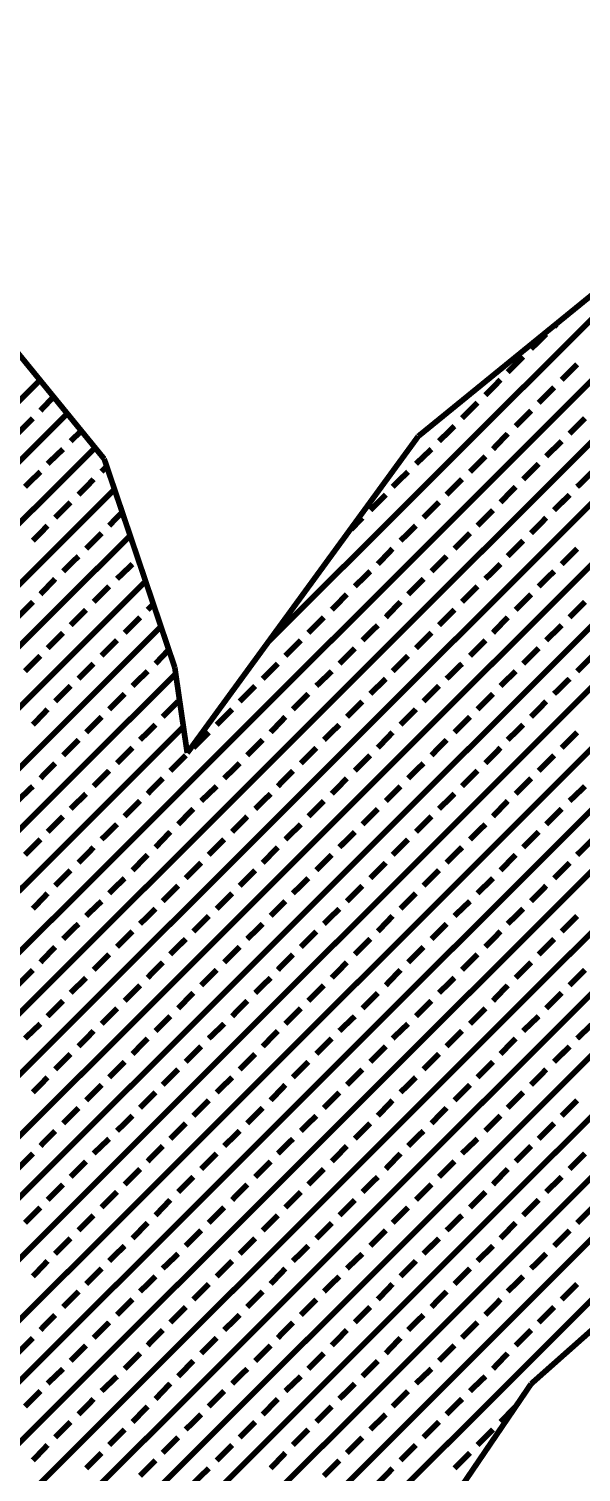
# Model space of a CAD drawing. Extents: x 2 to 176, y -19 to 159.
# Drawn here: x 103.701 to 104.073, y 119.487 to 120.459 of the extents above; entities that cross this region are included whole.
import ezdxf

# ---------------------------------------------------------------- set-up
doc = ezdxf.new("R2010")
doc.units = 0
doc.layers.add('BG_SILKSCREEN_TOP', color=7, linetype='CONTINUOUS')

msp = doc.modelspace()

# ---------------------------------------------------------------- linework, layer by layer
at = {"layer": 'BG_SILKSCREEN_TOP', "const_width": 0.00381}
for points in [[(102.983284, 118.83644), (104.604058, 120.457214)], [(102.983284, 118.795292), (104.645206, 120.45696)], [(102.983284, 118.75389), (104.683814, 120.45442)], [(102.983284, 118.712742), (104.722168, 120.451626)], [(102.983284, 118.877842), (104.557068, 120.451372)], [(102.983284, 118.671086), (104.760522, 120.448324)], [(102.983284, 118.91899), (104.510078, 120.445784)], [(102.983284, 118.629938), (104.79405, 120.440704)], [(102.983284, 118.960392), (104.462834, 120.439942)], [(102.983284, 119.00154), (104.415844, 120.434354)], [(102.983284, 118.589044), (104.827832, 120.433338)], [(102.983284, 119.043196), (104.368854, 120.428512)], [(102.983284, 118.547388), (104.861614, 120.425718)], [(102.983284, 118.50624), (104.894126, 120.417336)], [(102.983284, 119.084344), (104.297988, 120.399048)], [(102.983284, 119.125746), (104.226868, 120.369076)], [(103.862632, 120.046496), (104.155748, 120.339358)], [(104.149906, 120.336818), (103.963216, 120.184672)], [(103.751888, 120.169432), (103.662988, 120.278652)], [(104.054656, 120.258586), (104.05618, 120.26011)], [(104.039162, 120.2436), (104.049322, 120.253506)], [(104.023414, 120.227852), (104.033828, 120.238266)], [(104.059736, 120.222772), (104.07015, 120.233186)], [(102.983284, 119.497348), (103.708708, 120.222518)], [(104.008428, 120.212358), (104.018588, 120.222772)], [(103.708962, 120.201944), (103.717852, 120.211342)], [(104.044242, 120.207278), (104.054656, 120.217692)], [(102.983284, 119.455946), (103.726996, 120.199912)], [(103.99268, 120.196864), (104.003094, 120.207278)], [(104.028748, 120.19153), (104.039162, 120.201944)], [(103.693468, 120.18645), (103.703882, 120.196864)], [(103.977186, 120.18137), (103.9876, 120.19153)], [(104.06507, 120.18645), (104.075484, 120.196864)], [(103.729282, 120.18137), (103.736394, 120.188228)], [(103.963216, 120.184672), (103.807768, 119.971312)], [(104.013508, 120.176036), (104.023414, 120.18645)], [(104.049322, 120.17121), (104.059736, 120.18137)], [(102.983284, 119.414798), (103.745538, 120.176798)], [(103.713788, 120.16613), (103.724202, 120.176036)], [(103.961692, 120.16613), (103.972106, 120.176036)], [(103.998014, 120.160796), (104.008428, 120.17121)], [(103.698548, 120.150636), (103.708962, 120.160796)], [(103.75011, 120.160796), (103.753412, 120.164352)], [(103.799386, 120.02897), (103.751888, 120.169432)], [(103.945944, 120.150636), (103.956358, 120.160796)], [(104.033828, 120.155716), (104.044242, 120.16613)], [(104.07015, 120.150636), (104.080564, 120.160796)], [(103.734616, 120.145302), (103.744776, 120.155716)], [(103.982266, 120.145302), (103.99268, 120.155716)], [(104.018588, 120.140222), (104.028748, 120.150636)], [(102.983284, 119.373142), (103.758492, 120.148604)], [(103.930958, 120.134888), (103.941372, 120.145302)], [(104.054656, 120.134888), (104.06507, 120.145302)], [(103.718868, 120.129808), (103.729282, 120.140222)], [(103.75519, 120.124474), (103.763826, 120.133364)], [(103.966772, 120.129808), (103.977186, 120.140222)], [(104.003094, 120.124474), (104.013508, 120.134888)], [(103.703882, 120.114314), (103.713788, 120.124474)], [(103.918004, 120.121934), (103.925624, 120.129808)], [(103.951278, 120.114314), (103.961692, 120.124474)], [(104.039162, 120.119394), (104.049322, 120.129808)], [(102.983284, 119.331994), (103.769414, 120.11787)], [(103.739696, 120.10898), (103.75011, 120.119394)], [(103.9876, 120.10898), (103.998014, 120.119394)], [(104.023414, 120.1039), (104.033828, 120.114314)], [(103.724202, 120.09374), (103.734616, 120.1039)], [(103.936038, 120.098566), (103.945944, 120.10898)], [(103.972106, 120.09374), (103.982266, 120.1039)], [(104.059736, 120.098566), (104.07015, 120.10898)], [(103.760524, 120.08866), (103.770938, 120.098566)], [(103.920544, 120.08358), (103.930958, 120.09374)], [(104.008428, 120.08866), (104.018588, 120.098566)], [(104.044242, 120.08358), (104.054656, 120.09374)], [(102.983284, 119.290592), (103.779828, 120.087136)], [(103.708962, 120.078246), (103.718868, 120.08866)], [(103.744776, 120.073166), (103.75519, 120.08358)], [(103.956358, 120.078246), (103.966772, 120.08866)], [(103.99268, 120.073166), (104.003094, 120.08358)], [(103.693468, 120.062752), (103.703882, 120.073166)], [(103.90505, 120.067832), (103.91521, 120.078246)], [(103.941372, 120.062752), (103.951278, 120.073166)], [(104.028748, 120.067832), (104.039162, 120.078246)], [(104.06507, 120.062752), (104.075484, 120.073166)], [(103.729282, 120.057418), (103.739696, 120.067832)], [(103.781098, 120.067832), (103.784908, 120.071642)], [(103.977186, 120.057418), (103.9876, 120.067832)], [(102.983284, 119.249444), (103.789988, 120.056402)], [(103.765604, 120.052338), (103.776018, 120.062752)], [(103.889302, 120.052338), (103.899716, 120.062752)], [(103.925624, 120.047258), (103.936038, 120.057418)], [(104.013508, 120.052338), (104.023414, 120.062752)], [(104.049322, 120.047258), (104.059736, 120.057418)], [(103.713788, 120.041924), (103.724202, 120.052338)], [(103.75011, 120.036844), (103.760524, 120.047258)], [(103.873808, 120.036844), (103.884222, 120.047258)], [(103.961692, 120.041924), (103.972106, 120.052338)], [(103.998014, 120.036844), (104.008428, 120.047258)], [(103.698548, 120.02643), (103.708962, 120.036844)], [(103.786432, 120.03151), (103.795322, 120.040908)], [(103.91013, 120.03151), (103.920544, 120.041924)], [(103.945944, 120.02643), (103.956358, 120.036844)], [(104.033828, 120.03151), (104.044242, 120.041924)], [(104.07015, 120.02643), (104.080564, 120.036844)], [(102.983284, 119.208296), (103.800148, 120.024906)], [(103.734616, 120.02135), (103.744776, 120.03151)], [(103.770938, 120.016524), (103.781098, 120.02643)], [(103.807768, 119.971312), (103.799386, 120.02897)], [(103.858568, 120.02135), (103.868728, 120.03151)], [(103.894636, 120.016524), (103.90505, 120.02643)], [(103.982266, 120.02135), (103.99268, 120.03151)], [(104.018588, 120.016524), (104.028748, 120.02643)], [(103.718868, 120.00611), (103.729282, 120.016524)], [(103.843074, 120.00611), (103.853488, 120.016524)], [(103.930958, 120.01119), (103.941372, 120.02135)], [(103.966772, 120.00611), (103.977186, 120.016524)], [(104.054656, 120.01119), (104.06507, 120.02135)], [(103.75519, 120.000776), (103.765604, 120.01119)], [(103.791258, 119.995696), (103.801672, 120.00611)], [(103.878888, 120.000776), (103.889302, 120.01119)], [(103.91521, 119.995696), (103.925624, 120.00611)], [(104.003094, 120.000776), (104.013508, 120.01119)], [(104.039162, 119.995696), (104.049322, 120.00611)], [(103.703882, 119.990362), (103.713788, 120.000776)], [(103.739696, 119.985282), (103.75011, 119.995696)], [(103.82758, 119.990362), (103.837994, 120.000776)], [(103.863902, 119.985282), (103.873808, 119.995696)], [(103.951278, 119.990362), (103.961692, 120.000776)], [(103.9876, 119.985282), (103.998014, 119.995696)], [(102.983284, 119.166894), (103.805228, 119.989092)], [(103.776018, 119.980202), (103.786432, 119.990362)], [(103.811832, 119.974868), (103.822246, 119.985282)], [(103.899716, 119.980202), (103.91013, 119.990362)], [(103.936038, 119.974868), (103.945944, 119.985282)], [(104.023414, 119.980202), (104.033828, 119.990362)], [(104.059736, 119.974868), (104.07015, 119.985282)], [(103.724202, 119.969788), (103.734616, 119.980202)], [(103.848154, 119.969788), (103.858568, 119.980202)], [(103.972106, 119.969788), (103.982266, 119.980202)], [(103.760524, 119.964454), (103.770938, 119.974868)], [(103.796338, 119.959374), (103.806752, 119.969788)], [(103.884222, 119.964454), (103.894636, 119.974868)], [(103.920544, 119.959374), (103.930958, 119.969788)], [(104.008428, 119.964454), (104.018588, 119.974868)], [(104.044242, 119.959374), (104.054656, 119.969788)], [(103.708962, 119.954294), (103.718868, 119.964454)], [(103.744776, 119.94896), (103.75519, 119.959374)], [(103.83266, 119.954294), (103.843074, 119.964454)], [(103.868728, 119.94896), (103.878888, 119.959374)], [(103.956358, 119.954294), (103.966772, 119.964454)], [(103.99268, 119.94896), (104.003094, 119.959374)], [(103.693468, 119.939054), (103.703882, 119.94896)], [(103.781098, 119.94388), (103.791258, 119.954294)], [(103.817166, 119.939054), (103.82758, 119.94896)], [(103.90505, 119.94388), (103.91521, 119.954294)], [(103.941372, 119.939054), (103.951278, 119.94896)], [(104.028748, 119.94388), (104.039162, 119.954294)], [(104.06507, 119.939054), (104.075484, 119.94896)], [(103.729282, 119.93372), (103.739696, 119.94388)], [(103.765604, 119.92864), (103.776018, 119.939054)], [(103.853488, 119.93372), (103.863902, 119.94388)], [(103.889302, 119.92864), (103.899716, 119.939054)], [(103.977186, 119.93372), (103.9876, 119.94388)], [(104.013508, 119.92864), (104.023414, 119.939054)], [(103.713788, 119.918226), (103.724202, 119.92864)], [(103.801672, 119.923306), (103.811832, 119.93372)], [(103.837994, 119.918226), (103.848154, 119.92864)], [(103.925624, 119.923306), (103.936038, 119.93372)], [(103.961692, 119.918226), (103.972106, 119.92864)], [(104.049322, 119.923306), (104.059736, 119.93372)], [(103.75011, 119.913146), (103.760524, 119.923306)], [(103.786432, 119.907812), (103.796338, 119.918226)], [(103.873808, 119.913146), (103.884222, 119.923306)], [(103.91013, 119.907812), (103.920544, 119.918226)], [(103.998014, 119.913146), (104.008428, 119.923306)], [(104.033828, 119.907812), (104.044242, 119.918226)], [(103.698548, 119.902732), (103.708962, 119.913146)], [(103.734616, 119.897398), (103.744776, 119.907812)], [(103.822246, 119.902732), (103.83266, 119.913146)], [(103.858568, 119.897398), (103.868728, 119.907812)], [(103.945944, 119.902732), (103.956358, 119.913146)], [(103.982266, 119.897398), (103.99268, 119.907812)], [(104.07015, 119.902732), (104.080564, 119.913146)], [(103.770938, 119.892318), (103.781098, 119.902732)], [(103.894636, 119.892318), (103.90505, 119.902732)], [(104.018588, 119.892318), (104.028748, 119.902732)], [(103.718868, 119.881904), (103.729282, 119.892318)], [(103.806752, 119.886984), (103.817166, 119.897398)], [(103.843074, 119.881904), (103.853488, 119.892318)], [(103.930958, 119.886984), (103.941372, 119.897398)], [(103.966772, 119.881904), (103.977186, 119.892318)], [(104.054656, 119.886984), (104.06507, 119.897398)], [(103.75519, 119.876824), (103.765604, 119.886984)], [(103.791258, 119.87149), (103.801672, 119.881904)], [(103.878888, 119.876824), (103.889302, 119.886984)], [(103.91521, 119.87149), (103.925624, 119.881904)], [(104.003094, 119.876824), (104.013508, 119.886984)], [(104.039162, 119.87149), (104.049322, 119.881904)], [(103.703882, 119.86641), (103.713788, 119.876824)], [(103.739696, 119.861584), (103.75011, 119.87149)], [(103.82758, 119.86641), (103.837994, 119.876824)], [(103.863902, 119.861584), (103.873808, 119.87149)], [(103.951278, 119.86641), (103.961692, 119.876824)], [(103.9876, 119.861584), (103.998014, 119.87149)], [(103.776018, 119.85625), (103.786432, 119.86641)], [(103.811832, 119.85117), (103.822246, 119.861584)], [(103.899716, 119.85625), (103.91013, 119.86641)], [(103.936038, 119.85117), (103.945944, 119.861584)], [(104.023414, 119.85625), (104.033828, 119.86641)], [(104.059736, 119.85117), (104.07015, 119.861584)], [(103.724202, 119.84609), (103.734616, 119.85625)], [(103.760524, 119.840756), (103.770938, 119.85117)], [(103.848154, 119.84609), (103.858568, 119.85625)], [(103.884222, 119.840756), (103.894636, 119.85117)], [(103.972106, 119.84609), (103.982266, 119.85625)], [(104.008428, 119.840756), (104.018588, 119.85117)], [(103.708962, 119.830342), (103.718868, 119.840756)], [(103.796338, 119.835676), (103.806752, 119.84609)], [(103.83266, 119.830342), (103.843074, 119.840756)], [(103.920544, 119.835676), (103.930958, 119.84609)], [(103.956358, 119.830342), (103.966772, 119.840756)], [(104.044242, 119.835676), (104.054656, 119.84609)], [(103.744776, 119.825262), (103.75519, 119.835676)], [(103.781098, 119.819928), (103.791258, 119.830342)], [(103.868728, 119.825262), (103.878888, 119.835676)], [(103.90505, 119.819928), (103.91521, 119.830342)], [(103.99268, 119.825262), (104.003094, 119.835676)], [(104.028748, 119.819928), (104.039162, 119.830342)], [(103.693468, 119.814848), (103.703882, 119.825262)], [(103.729282, 119.809768), (103.739696, 119.819928)], [(103.817166, 119.814848), (103.82758, 119.825262)], [(103.853488, 119.809768), (103.863902, 119.819928)], [(103.941372, 119.814848), (103.951278, 119.825262)], [(103.977186, 119.809768), (103.9876, 119.819928)], [(104.06507, 119.814848), (104.075484, 119.825262)], [(103.765604, 119.804434), (103.776018, 119.814848)], [(103.889302, 119.804434), (103.899716, 119.814848)], [(104.013508, 119.804434), (104.023414, 119.814848)], [(103.713788, 119.79402), (103.724202, 119.804434)], [(103.801672, 119.799354), (103.811832, 119.809768)], [(103.837994, 119.79402), (103.848154, 119.804434)], [(103.925624, 119.799354), (103.936038, 119.809768)], [(103.961692, 119.79402), (103.972106, 119.804434)], [(104.049322, 119.799354), (104.059736, 119.809768)], [(103.75011, 119.78894), (103.760524, 119.799354)], [(103.786432, 119.784114), (103.796338, 119.79402)], [(103.873808, 119.78894), (103.884222, 119.799354)], [(103.91013, 119.784114), (103.920544, 119.79402)], [(103.998014, 119.78894), (104.008428, 119.799354)], [(104.033828, 119.784114), (104.044242, 119.79402)], [(103.698548, 119.779034), (103.708962, 119.78894)], [(103.734616, 119.7737), (103.744776, 119.784114)], [(103.822246, 119.779034), (103.83266, 119.78894)], [(103.858568, 119.7737), (103.868728, 119.784114)], [(103.945944, 119.779034), (103.956358, 119.78894)], [(103.982266, 119.7737), (103.99268, 119.784114)], [(104.07015, 119.779034), (104.080564, 119.78894)], [(103.770938, 119.76862), (103.781098, 119.779034)], [(103.806752, 119.763286), (103.817166, 119.7737)], [(103.894636, 119.76862), (103.90505, 119.779034)], [(103.930958, 119.763286), (103.941372, 119.7737)], [(104.018588, 119.76862), (104.028748, 119.779034)], [(104.054656, 119.763286), (104.06507, 119.7737)], [(103.718868, 119.758206), (103.729282, 119.76862)], [(103.75519, 119.752872), (103.765604, 119.763286)], [(103.843074, 119.758206), (103.853488, 119.76862)], [(103.878888, 119.752872), (103.889302, 119.763286)], [(103.966772, 119.758206), (103.977186, 119.76862)], [(104.003094, 119.752872), (104.013508, 119.763286)], [(103.703882, 119.742712), (103.713788, 119.752872)], [(103.791258, 119.747792), (103.801672, 119.758206)], [(103.82758, 119.742712), (103.837994, 119.752872)], [(103.91521, 119.747792), (103.925624, 119.758206)], [(103.951278, 119.742712), (103.961692, 119.752872)], [(104.039162, 119.747792), (104.049322, 119.758206)], [(103.739696, 119.737378), (103.75011, 119.747792)], [(103.776018, 119.732298), (103.786432, 119.742712)], [(103.863902, 119.737378), (103.873808, 119.747792)], [(103.899716, 119.732298), (103.91013, 119.742712)], [(103.9876, 119.737378), (103.998014, 119.747792)], [(104.023414, 119.732298), (104.033828, 119.742712)], [(103.811832, 119.726964), (103.822246, 119.737378)], [(103.936038, 119.726964), (103.945944, 119.737378)], [(104.059736, 119.726964), (104.07015, 119.737378)], [(103.724202, 119.721884), (103.734616, 119.732298)], [(103.760524, 119.716804), (103.770938, 119.726964)], [(103.848154, 119.721884), (103.858568, 119.732298)], [(103.884222, 119.716804), (103.894636, 119.726964)], [(103.972106, 119.721884), (103.982266, 119.732298)], [(104.008428, 119.716804), (104.018588, 119.726964)], [(103.708962, 119.706644), (103.718868, 119.716804)], [(103.796338, 119.71147), (103.806752, 119.721884)], [(103.83266, 119.706644), (103.843074, 119.716804)], [(103.920544, 119.71147), (103.930958, 119.721884)], [(103.956358, 119.706644), (103.966772, 119.716804)], [(104.044242, 119.71147), (104.054656, 119.721884)], [(103.744776, 119.701564), (103.75519, 119.71147)], [(103.781098, 119.69623), (103.791258, 119.706644)], [(103.868728, 119.701564), (103.878888, 119.71147)], [(103.90505, 119.69623), (103.91521, 119.706644)], [(103.99268, 119.701564), (104.003094, 119.71147)], [(104.028748, 119.69623), (104.039162, 119.706644)], [(103.693468, 119.69115), (103.703882, 119.701564)], [(103.729282, 119.685816), (103.739696, 119.69623)], [(103.817166, 119.69115), (103.82758, 119.701564)], [(103.853488, 119.685816), (103.863902, 119.69623)], [(103.941372, 119.69115), (103.951278, 119.701564)], [(103.977186, 119.685816), (103.9876, 119.69623)], [(104.06507, 119.69115), (104.075484, 119.701564)], [(103.765604, 119.680736), (103.776018, 119.69115)], [(103.801672, 119.675656), (103.811832, 119.685816)], [(103.889302, 119.680736), (103.899716, 119.69115)], [(103.925624, 119.675656), (103.936038, 119.685816)], [(104.013508, 119.680736), (104.023414, 119.69115)], [(104.049322, 119.675656), (104.059736, 119.685816)], [(103.713788, 119.670322), (103.724202, 119.680736)], [(103.75011, 119.665242), (103.760524, 119.675656)], [(103.837994, 119.670322), (103.848154, 119.680736)], [(103.873808, 119.665242), (103.884222, 119.675656)], [(103.961692, 119.670322), (103.972106, 119.680736)], [(103.998014, 119.665242), (104.008428, 119.675656)], [(103.698548, 119.654828), (103.708962, 119.665242)], [(103.786432, 119.659908), (103.796338, 119.670322)], [(103.822246, 119.654828), (103.83266, 119.665242)], [(103.91013, 119.659908), (103.920544, 119.670322)], [(103.945944, 119.654828), (103.956358, 119.665242)], [(104.033828, 119.659908), (104.044242, 119.670322)], [(104.07015, 119.654828), (104.080564, 119.665242)], [(103.734616, 119.649748), (103.744776, 119.659908)], [(103.770938, 119.644414), (103.781098, 119.654828)], [(103.858568, 119.649748), (103.868728, 119.659908)], [(103.894636, 119.644414), (103.90505, 119.654828)], [(103.982266, 119.649748), (103.99268, 119.659908)], [(104.018588, 119.644414), (104.028748, 119.654828)], [(103.806752, 119.639334), (103.817166, 119.649748)], [(103.930958, 119.639334), (103.941372, 119.649748)], [(104.054656, 119.639334), (104.06507, 119.649748)], [(103.718868, 119.634), (103.729282, 119.644414)], [(103.75519, 119.629174), (103.765604, 119.639334)], [(103.843074, 119.634), (103.853488, 119.644414)], [(103.878888, 119.629174), (103.889302, 119.639334)], [(103.966772, 119.634), (103.977186, 119.644414)], [(104.003094, 119.629174), (104.013508, 119.639334)], [(103.703882, 119.61876), (103.713788, 119.629174)], [(103.791258, 119.624094), (103.801672, 119.634)], [(103.82758, 119.61876), (103.837994, 119.629174)], [(103.91521, 119.624094), (103.925624, 119.634)], [(103.951278, 119.61876), (103.961692, 119.629174)], [(104.039162, 119.624094), (104.049322, 119.634)], [(103.739696, 119.61368), (103.75011, 119.624094)], [(103.776018, 119.6086), (103.786432, 119.61876)], [(103.863902, 119.61368), (103.873808, 119.624094)], [(103.899716, 119.6086), (103.91013, 119.61876)], [(103.9876, 119.61368), (103.998014, 119.624094)], [(104.023414, 119.6086), (104.033828, 119.61876)], [(103.724202, 119.598186), (103.734616, 119.6086)], [(103.811832, 119.603266), (103.822246, 119.61368)], [(103.848154, 119.598186), (103.858568, 119.6086)], [(103.936038, 119.603266), (103.945944, 119.61368)], [(103.972106, 119.598186), (103.982266, 119.6086)], [(104.039162, 119.54637), (104.113838, 119.612664)], [(104.059736, 119.603266), (104.07015, 119.61368)], [(103.760524, 119.592852), (103.770938, 119.603266)], [(103.796338, 119.587772), (103.806752, 119.598186)], [(103.884222, 119.592852), (103.894636, 119.603266)], [(103.920544, 119.587772), (103.930958, 119.598186)], [(104.008428, 119.592852), (104.018588, 119.603266)], [(104.044242, 119.587772), (104.054656, 119.598186)], [(103.708962, 119.582692), (103.718868, 119.592852)], [(103.744776, 119.577358), (103.75519, 119.587772)], [(103.83266, 119.582692), (103.843074, 119.592852)], [(103.868728, 119.577358), (103.878888, 119.587772)], [(103.956358, 119.582692), (103.966772, 119.592852)], [(103.99268, 119.577358), (104.003094, 119.587772)], [(103.693468, 119.566944), (103.703882, 119.577358)], [(103.781098, 119.572278), (103.791258, 119.582692)], [(103.817166, 119.566944), (103.82758, 119.577358)], [(103.90505, 119.572278), (103.91521, 119.582692)], [(103.941372, 119.566944), (103.951278, 119.577358)], [(104.028748, 119.572278), (104.039162, 119.582692)], [(103.729282, 119.561864), (103.739696, 119.572278)], [(103.853488, 119.561864), (103.863902, 119.572278)], [(103.977186, 119.561864), (103.9876, 119.572278)], [(103.765604, 119.55653), (103.776018, 119.566944)], [(103.801672, 119.55145), (103.811832, 119.561864)], [(103.889302, 119.55653), (103.899716, 119.566944)], [(103.925624, 119.55145), (103.936038, 119.561864)], [(104.013508, 119.55653), (104.023414, 119.566944)], [(103.713788, 119.546624), (103.724202, 119.55653)], [(103.75011, 119.541544), (103.760524, 119.55145)], [(103.837994, 119.546624), (103.848154, 119.55653)], [(103.873808, 119.541544), (103.884222, 119.55145)], [(103.961692, 119.546624), (103.972106, 119.55653)], [(103.998014, 119.541544), (104.008428, 119.55145)], [(103.698548, 119.53113), (103.708962, 119.541544)], [(103.786432, 119.53621), (103.796338, 119.546624)], [(103.822246, 119.53113), (103.83266, 119.541544)], [(103.91013, 119.53621), (103.920544, 119.546624)], [(103.945944, 119.53113), (103.956358, 119.541544)], [(103.976424, 119.453914), (104.039162, 119.54637)], [(103.734616, 119.525796), (103.744776, 119.53621)], [(103.770938, 119.520716), (103.781098, 119.53113)], [(103.858568, 119.525796), (103.868728, 119.53621)], [(103.894636, 119.520716), (103.90505, 119.53113)], [(103.982266, 119.525796), (103.99268, 119.53621)], [(104.018588, 119.520716), (104.028748, 119.53113)], [(103.718868, 119.510302), (103.729282, 119.520716)], [(103.806752, 119.515636), (103.817166, 119.525796)], [(103.843074, 119.510302), (103.853488, 119.520716)], [(103.930958, 119.515636), (103.941372, 119.525796)], [(103.966772, 119.510302), (103.977186, 119.520716)], [(103.75519, 119.505222), (103.765604, 119.515636)], [(103.791258, 119.499888), (103.801672, 119.510302)], [(103.878888, 119.505222), (103.889302, 119.515636)], [(103.91521, 119.499888), (103.925624, 119.510302)], [(104.003094, 119.505222), (104.013508, 119.515636)], [(103.703882, 119.494808), (103.713788, 119.505222)], [(103.739696, 119.489474), (103.75011, 119.499888)], [(103.82758, 119.494808), (103.837994, 119.505222)], [(103.863902, 119.489474), (103.873808, 119.499888)], [(103.951278, 119.494808), (103.961692, 119.505222)], [(103.9876, 119.489474), (103.998014, 119.499888)], [(103.776018, 119.484394), (103.786432, 119.494808)], [(103.811832, 119.479314), (103.822246, 119.489474)], [(103.899716, 119.484394), (103.91013, 119.494808)], [(103.936038, 119.479314), (103.945944, 119.489474)]]:
    msp.add_lwpolyline(points, dxfattribs=at)

doc.saveas('drawing.dxf')
